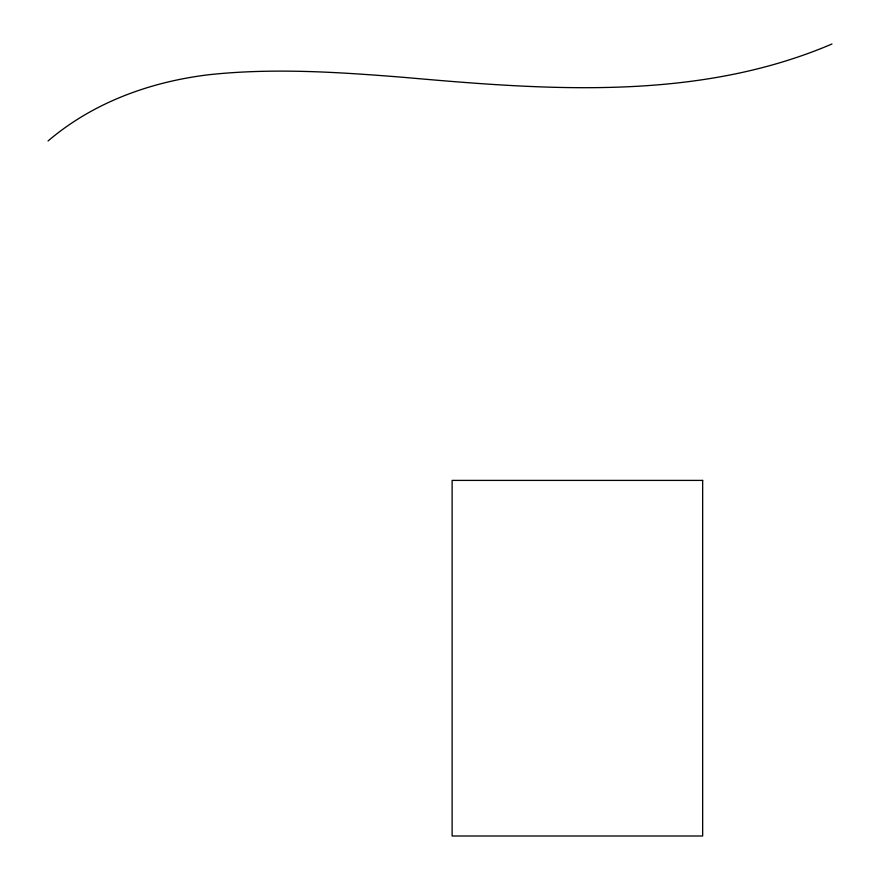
<?xml version="1.0" encoding="UTF-8"?>
<svg xmlns="http://www.w3.org/2000/svg" width="880" height="880" viewBox="0 0 880 880"><rect width="100%" height="100%" fill="white"/><g stroke="black" fill="none" stroke-linecap="round" stroke-linejoin="round"><path stroke-width="1.32" d="M48.037 140.976C93.236 102.366 150.656 81.675 209.165 74.69C273.867 67.76 338.987 72.182 403.634 77.341C546.436 89.914 696.696 101.772 831.963 44M702.658 480.403L452.122 480.403L452.122 836L702.658 836L702.658 480.403"/></g></svg>
